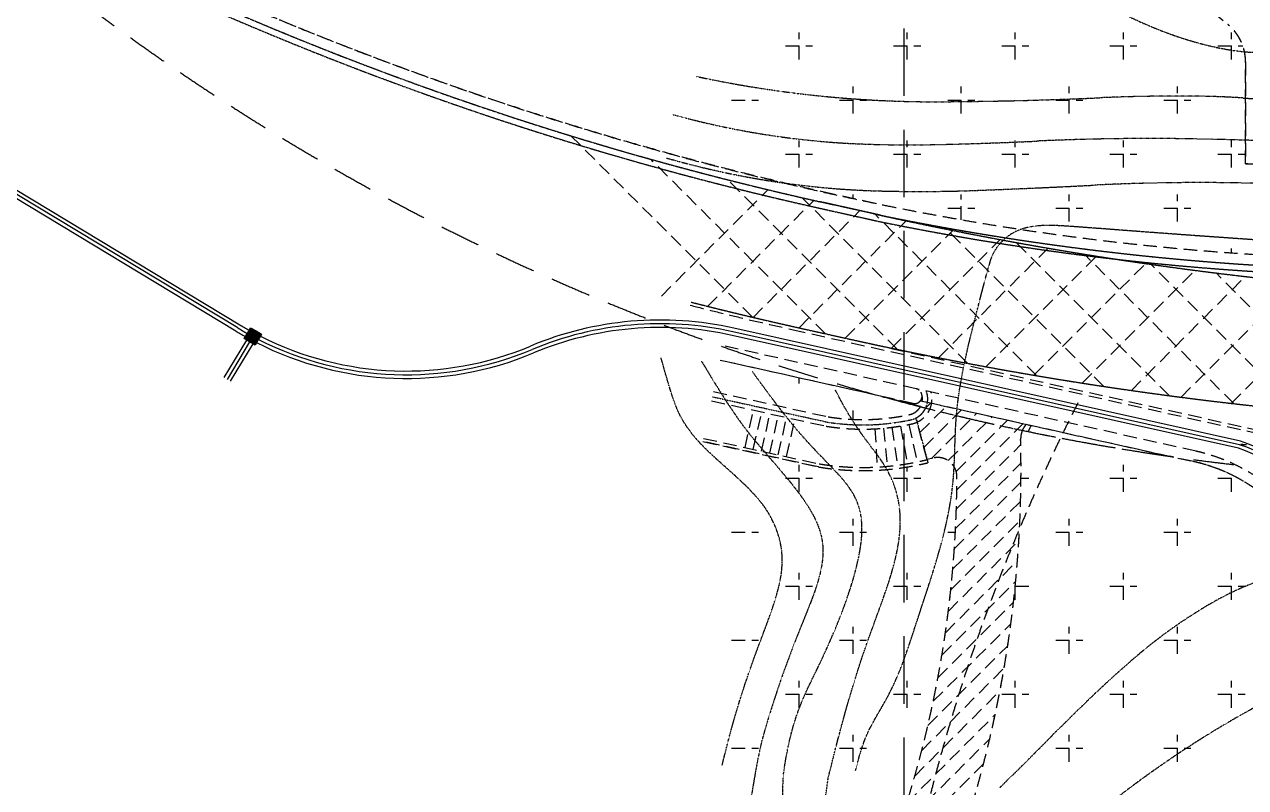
# Model space of a CAD drawing. Header units: millimetres. Extents: x 832728086 to 834530684, y 817551485 to 818349469.
# Drawn here: x 834178975 to 834236357, y 817878154 to 817914034 of the extents above; entities that cross this region are included whole.
import ezdxf

# ---------------------------------------------------------------- set-up
doc = ezdxf.new("R2010")
doc.units = ezdxf.units.MM
doc.header["$LTSCALE"] = 100
doc.linetypes.add('Hidden', pattern=[9.525, 6.35, -3.175])
doc.layers.add('+C-160', color=160, linetype='Hidden')
doc.layers.add('000-Tactile-l', color=8, linetype='Continuous')
doc.layers.add('000-helpline', color=30, linetype='Continuous', lineweight=30, plot=False)

# ---------------------------------------------------------------- blocks, each defined once
blk = doc.blocks.new('tactile')
at = {"layer": '000-helpline', "ltscale": 0.015}
for points in [[(834189.508, 817899.568), (834189.765, 817899.413), (834189.61, 817899.156), (834189.353, 817899.311)], [(834189.663, 817899.825), (834189.92, 817899.67), (834189.765, 817899.413), (834189.508, 817899.568)], [(834189.92, 817899.67), (834190.177, 817899.515), (834190.022, 817899.258), (834189.765, 817899.413)], [(834189.765, 817899.413), (834190.022, 817899.258), (834189.867, 817899.001), (834189.61, 817899.156)]]:
    blk.add_lwpolyline(points, close=True, dxfattribs=at)
at = {"layer": '000-Tactile-l', "ltscale": 5e-05}
for p, q in [((834189.056, 817899.816), (834169.359, 817911.699)), ((834169.449, 817911.849), (834189.147, 817899.966)), ((834188.966, 817899.666), (834169.269, 817911.549)), ((834236.13, 817894.324), (834212.326, 817899.635)), ((834236.177, 817894.493), (834212.364, 817899.806)), ((834189.461, 817899.246), (834188.403, 817897.486)), ((834189.611, 817899.156), (834188.553, 817897.396)), ((834189.761, 817899.066), (834188.703, 817897.306)), ((834236.082, 817894.155), (834212.288, 817899.464))]:
    blk.add_line(p, q, dxfattribs=at)
at = {"layer": '000-Tactile-l', "ltscale": 0.015}
for centre, radius in [((834189.516, 817899.534), 0.0175), ((834189.516, 817899.534), 0.0125), ((834189.542, 817899.577), 0.0175), ((834189.542, 817899.577), 0.0125), ((834189.568, 817899.619), 0.0175), ((834189.568, 817899.619), 0.0125), ((834189.585, 817899.551), 0.0175), ((834189.585, 817899.551), 0.0125), ((834189.594, 817899.662), 0.0175), ((834189.594, 817899.662), 0.0125), ((834189.611, 817899.594), 0.0175), ((834189.611, 817899.594), 0.0125), ((834189.62, 817899.705), 0.0175), ((834189.62, 817899.705), 0.0125), ((834189.628, 817899.525), 0.0175), ((834189.628, 817899.525), 0.0125), ((834189.637, 817899.636), 0.0175), ((834189.637, 817899.636), 0.0125), ((834189.646, 817899.748), 0.0175), ((834189.646, 817899.748), 0.0125), ((834189.654, 817899.568), 0.0175), ((834189.654, 817899.568), 0.0125), ((834189.663, 817899.679), 0.0175), ((834189.663, 817899.679), 0.0125), ((834189.671, 817899.791), 0.0175), ((834189.671, 817899.791), 0.0125), ((834189.68, 817899.611), 0.0175), ((834189.68, 817899.611), 0.0125), ((834189.688, 817899.722), 0.0175), ((834189.688, 817899.722), 0.0125), ((834189.697, 817899.542), 0.0175), ((834189.697, 817899.542), 0.0125), ((834189.705, 817899.653), 0.0175), ((834189.705, 817899.653), 0.0125), ((834189.714, 817899.765), 0.0175), ((834189.714, 817899.765), 0.0125), ((834189.722, 817899.585), 0.0175), ((834189.722, 817899.585), 0.0125), ((834189.731, 817899.696), 0.0175), ((834189.731, 817899.696), 0.0125), ((834189.739, 817899.516), 0.0175), ((834189.748, 817899.628), 0.0175), ((834189.748, 817899.628), 0.0125), ((834189.757, 817899.739), 0.0175), ((834189.757, 817899.739), 0.0125), ((834189.765, 817899.559), 0.0175), ((834189.765, 817899.559), 0.0125), ((834189.774, 817899.67), 0.0175), ((834189.774, 817899.67), 0.0125), ((834189.791, 817899.602), 0.0175), ((834189.791, 817899.602), 0.0125), ((834189.8, 817899.713), 0.0175), ((834189.8, 817899.713), 0.0125), ((834189.808, 817899.533), 0.0175), ((834189.808, 817899.533), 0.0125), ((834189.817, 817899.645), 0.0175), ((834189.817, 817899.645), 0.0125), ((834189.834, 817899.576), 0.0175), ((834189.834, 817899.576), 0.0125), ((834189.843, 817899.687), 0.0175), ((834189.843, 817899.687), 0.0125), ((834189.86, 817899.619), 0.0175), ((834189.86, 817899.619), 0.0125), ((834189.877, 817899.55), 0.0175), ((834189.877, 817899.55), 0.0125), ((834189.886, 817899.661), 0.0175), ((834189.886, 817899.661), 0.0125), ((834189.903, 817899.593), 0.0175), ((834189.903, 817899.593), 0.0125), ((834189.919, 817899.524), 0.0175), ((834189.919, 817899.524), 0.0125), ((834189.928, 817899.636), 0.0175), ((834189.928, 817899.636), 0.0125), ((834189.945, 817899.567), 0.0175), ((834189.945, 817899.567), 0.0125), ((834189.971, 817899.61), 0.0175), ((834189.971, 817899.61), 0.0125), ((834189.988, 817899.541), 0.0175), ((834189.988, 817899.541), 0.0125), ((834190.014, 817899.584), 0.0175), ((834190.014, 817899.584), 0.0125), ((834190.031, 817899.515), 0.0175), ((834190.057, 817899.558), 0.0175), ((834190.057, 817899.558), 0.0125), ((834190.1, 817899.532), 0.0175), ((834190.1, 817899.532), 0.0125), ((834189.387, 817899.32), 0.0175), ((834189.387, 817899.32), 0.0125), ((834189.413, 817899.363), 0.0175), ((834189.413, 817899.363), 0.0125), ((834189.43, 817899.294), 0.0175), ((834189.43, 817899.294), 0.0125), ((834189.439, 817899.405), 0.0175), ((834189.439, 817899.405), 0.0125), ((834189.456, 817899.337), 0.0175), ((834189.456, 817899.337), 0.0125), ((834189.465, 817899.448), 0.0175), ((834189.465, 817899.448), 0.0125), ((834189.473, 817899.268), 0.0175), ((834189.473, 817899.268), 0.0125), ((834189.482, 817899.379), 0.0175), ((834189.482, 817899.379), 0.0125), ((834189.491, 817899.491), 0.0175), ((834189.491, 817899.491), 0.0125), ((834189.499, 817899.311), 0.0175), ((834189.499, 817899.311), 0.0125), ((834189.508, 817899.422), 0.0175), ((834189.508, 817899.422), 0.0125), ((834189.516, 817899.242), 0.0175), ((834189.516, 817899.242), 0.0125), ((834189.525, 817899.354), 0.0175), ((834189.525, 817899.354), 0.0125), ((834189.533, 817899.465), 0.0175), ((834189.533, 817899.465), 0.0125), ((834189.542, 817899.285), 0.0175), ((834189.542, 817899.285), 0.0125), ((834189.55, 817899.396), 0.0175), ((834189.55, 817899.396), 0.0125), ((834189.559, 817899.216), 0.0175), ((834189.559, 817899.508), 0.0175), ((834189.559, 817899.216), 0.0125), ((834189.559, 817899.508), 0.0125), ((834189.567, 817899.328), 0.0175), ((834189.567, 817899.328), 0.0125), ((834189.576, 817899.439), 0.0175), ((834189.576, 817899.439), 0.0125), ((834189.584, 817899.259), 0.0175), ((834189.584, 817899.259), 0.0125), ((834189.593, 817899.371), 0.0175), ((834189.593, 817899.371), 0.0125), ((834189.601, 817899.191), 0.0175), ((834189.602, 817899.482), 0.0175), ((834189.601, 817899.191), 0.0125), ((834189.602, 817899.482), 0.0125), ((834189.61, 817899.302), 0.0175), ((834189.61, 817899.302), 0.0125), ((834189.619, 817899.413), 0.0175), ((834189.619, 817899.413), 0.0125), ((834189.627, 817899.233), 0.0175), ((834189.627, 817899.233), 0.0125), ((834189.636, 817899.345), 0.0175), ((834189.636, 817899.345), 0.0125), ((834189.645, 817899.456), 0.0175), ((834189.644, 817899.165), 0.0175), ((834189.645, 817899.456), 0.0125), ((834189.644, 817899.165), 0.0125), ((834189.653, 817899.276), 0.0175), ((834189.653, 817899.276), 0.0125), ((834189.662, 817899.388), 0.0175), ((834189.662, 817899.388), 0.0125), ((834189.671, 817899.499), 0.0175), ((834189.67, 817899.208), 0.0175), ((834189.671, 817899.499), 0.0125), ((834189.67, 817899.208), 0.0125), ((834189.679, 817899.319), 0.0175), ((834189.679, 817899.319), 0.0125), ((834189.688, 817899.43), 0.0175), ((834189.687, 817899.139), 0.0175), ((834189.688, 817899.43), 0.0125), ((834189.687, 817899.139), 0.0125), ((834189.696, 817899.25), 0.0175), ((834189.696, 817899.25), 0.0125), ((834189.705, 817899.362), 0.0175), ((834189.705, 817899.362), 0.0125), ((834189.713, 817899.182), 0.0175), ((834189.714, 817899.473), 0.0175), ((834189.713, 817899.182), 0.0125), ((834189.714, 817899.473), 0.0125), ((834189.722, 817899.293), 0.0175), ((834189.722, 817899.293), 0.0125), ((834189.73, 817899.113), 0.0175), ((834189.731, 817899.405), 0.0175), ((834189.73, 817899.113), 0.0125), ((834189.731, 817899.405), 0.0125), ((834189.739, 817899.225), 0.0175), ((834189.739, 817899.225), 0.0125), ((834189.739, 817899.516), 0.0125), ((834189.748, 817899.336), 0.0175), ((834189.748, 817899.336), 0.0125), ((834189.756, 817899.156), 0.0175), ((834189.756, 817899.447), 0.0175), ((834189.756, 817899.156), 0.0125), ((834189.756, 817899.447), 0.0125), ((834189.765, 817899.267), 0.0175), ((834189.765, 817899.267), 0.0125), ((834189.773, 817899.087), 0.0175), ((834189.773, 817899.379), 0.0175), ((834189.773, 817899.087), 0.0125), ((834189.773, 817899.379), 0.0125), ((834189.782, 817899.199), 0.0175), ((834189.782, 817899.49), 0.0175), ((834189.782, 817899.199), 0.0125), ((834189.782, 817899.49), 0.0125), ((834189.79, 817899.31), 0.0175), ((834189.79, 817899.31), 0.0125), ((834189.798, 817899.13), 0.0175), ((834189.799, 817899.422), 0.0175), ((834189.798, 817899.13), 0.0125), ((834189.799, 817899.422), 0.0125), ((834189.807, 817899.242), 0.0175), ((834189.807, 817899.242), 0.0125), ((834189.815, 817899.061), 0.0175), ((834189.816, 817899.353), 0.0175), ((834189.815, 817899.061), 0.0125), ((834189.816, 817899.353), 0.0125), ((834189.824, 817899.173), 0.0175), ((834189.825, 817899.464), 0.0175), ((834189.824, 817899.173), 0.0125), ((834189.825, 817899.464), 0.0125), ((834189.833, 817899.284), 0.0175), ((834189.833, 817899.284), 0.0125), ((834189.841, 817899.104), 0.0175), ((834189.842, 817899.396), 0.0175), ((834189.841, 817899.104), 0.0125), ((834189.842, 817899.396), 0.0125), ((834189.851, 817899.507), 0.0175), ((834189.85, 817899.216), 0.0175), ((834189.851, 817899.507), 0.0125), ((834189.85, 817899.216), 0.0125), ((834189.859, 817899.327), 0.0175), ((834189.858, 817899.036), 0.0175), ((834189.859, 817899.327), 0.0125), ((834189.858, 817899.036), 0.0125), ((834189.868, 817899.439), 0.0175), ((834189.867, 817899.147), 0.0175), ((834189.868, 817899.439), 0.0125), ((834189.867, 817899.147), 0.0125), ((834189.876, 817899.258), 0.0175), ((834189.876, 817899.258), 0.0125), ((834189.885, 817899.37), 0.0175), ((834189.884, 817899.078), 0.0175), ((834189.885, 817899.37), 0.0125), ((834189.884, 817899.078), 0.0125), ((834189.893, 817899.19), 0.0175), ((834189.894, 817899.481), 0.0175), ((834189.893, 817899.19), 0.0125), ((834189.894, 817899.481), 0.0125), ((834189.902, 817899.301), 0.0175), ((834189.902, 817899.301), 0.0125), ((834189.91, 817899.121), 0.0175), ((834189.911, 817899.413), 0.0175), ((834189.91, 817899.121), 0.0125), ((834189.911, 817899.413), 0.0125), ((834189.919, 817899.233), 0.0175), ((834189.919, 817899.233), 0.0125), ((834189.928, 817899.344), 0.0175), ((834189.928, 817899.344), 0.0125), ((834189.936, 817899.164), 0.0175), ((834189.936, 817899.456), 0.0175), ((834189.936, 817899.164), 0.0125), ((834189.936, 817899.456), 0.0125), ((834189.945, 817899.275), 0.0175), ((834189.945, 817899.275), 0.0125), ((834189.953, 817899.387), 0.0175), ((834189.953, 817899.387), 0.0125), ((834189.962, 817899.207), 0.0175), ((834189.962, 817899.498), 0.0175), ((834189.962, 817899.207), 0.0125), ((834189.962, 817899.498), 0.0125), ((834189.97, 817899.318), 0.0175), ((834189.97, 817899.318), 0.0125), ((834189.979, 817899.43), 0.0175), ((834189.979, 817899.43), 0.0125), ((834189.987, 817899.25), 0.0175), ((834189.987, 817899.25), 0.0125), ((834189.996, 817899.361), 0.0175), ((834189.996, 817899.361), 0.0125), ((834190.005, 817899.473), 0.0175), ((834190.005, 817899.473), 0.0125), ((834190.013, 817899.292), 0.0175), ((834190.013, 817899.292), 0.0125), ((834190.022, 817899.404), 0.0175), ((834190.022, 817899.404), 0.0125), ((834190.031, 817899.515), 0.0125), ((834190.039, 817899.335), 0.0175), ((834190.039, 817899.335), 0.0125), ((834190.048, 817899.447), 0.0175), ((834190.048, 817899.447), 0.0125), ((834190.065, 817899.378), 0.0175), ((834190.065, 817899.378), 0.0125), ((834190.074, 817899.49), 0.0175), ((834190.074, 817899.49), 0.0125), ((834190.091, 817899.421), 0.0175), ((834190.091, 817899.421), 0.0125), ((834190.117, 817899.464), 0.0175), ((834190.117, 817899.464), 0.0125), ((834190.142, 817899.507), 0.0175), ((834190.142, 817899.507), 0.0125)]:
    blk.add_circle(centre, radius, dxfattribs=at)
at = {"layer": '000-Tactile-l', "ltscale": 5e-05}
for centre, radius, start, end in [((834208.92, 817884.367), 15.819, 77.42224, 112.69176), ((834196.973, 817912.938), 15.5, 238.89762, 240.80608), ((834196.973, 817912.938), 15.325, 238.89762, 240.82536), ((834196.973, 817912.938), 15.15, 238.89762, 240.8467), ((834208.92, 817884.367), 15.644, 77.42224, 112.69176), ((834208.92, 817884.367), 15.469, 77.42224, 112.69176), ((834196.973, 817912.938), 15.5, 243.02704, 292.69176), ((834196.973, 817912.938), 15.325, 243.07175, 292.69176), ((834196.973, 817912.938), 15.15, 243.11911, 292.69176), ((834233.12, 817885.402), 9.591, 2.46993, 71.41668), ((834233.12, 817885.402), 9.241, 2.55925, 71.3039), ((834233.12, 817885.402), 9.416, 2.51396, 71.36108)]:
    blk.add_arc(centre, radius, start, end, dxfattribs=at)
blk = doc.blocks.new('A$C062A3D83')
at = {"layer": '+C-160', "ltscale": 5}
blk.add_line((-103017, -132688), (-103017, 83072), dxfattribs=at)
at = {"layer": '+C-160'}
for p, q in [((-98731, -82063), (-87806, -91230)), ((-107958, -92875), (-107958, -91605)), ((-102878, -92875), (-102878, -91605)), ((-97798, -92875), (-97798, -91605)), ((-92718, -92875), (-92718, -91605)), ((-87638, -92875), (-87638, -91605)), ((-108593, -92240), (-107323, -92240)), ((-103513, -92240), (-102243, -92240)), ((-98433, -92240), (-97163, -92240)), ((-93353, -92240), (-92083, -92240)), ((-88273, -92240), (-87103, -92240)), ((-86976, -92989), (-86976, -97785)), ((-86976, -97785), (-86976, -92989)), ((-86976, -92989), (-86976, -97785)), ((-105418, -95415), (-105418, -94145)), ((-100338, -95415), (-100338, -94145)), ((-95258, -95415), (-95258, -94145)), ((-90178, -95415), (-90178, -94145)), ((-111133, -94780), (-109863, -94780)), ((-106053, -94780), (-104783, -94780)), ((-100973, -94780), (-99703, -94780)), ((-95893, -94780), (-94623, -94780)), ((-90813, -94780), (-89543, -94780)), ((-110152, -104990), (-118675, -96466)), ((-107958, -97955), (-107958, -96685)), ((-102878, -97955), (-102878, -96685)), ((-97798, -97955), (-97798, -96685)), ((-92718, -97955), (-92718, -96685)), ((-87638, -97955), (-87638, -96685)), ((-108593, -97320), (-107323, -97320)), ((-103513, -97320), (-102243, -97320)), ((-98433, -97320), (-97163, -97320)), ((-93353, -97320), (-92083, -97320)), ((-88273, -97320), (-87003, -97320)), ((-106723, -105766), (-114924, -97566)), ((-86976, -97785), (-68886, -97785)), ((-69726, -97785), (-86976, -97785)), ((-86976, -97785), (-69726, -97785)), ((-103333, -106505), (-111309, -98530)), ((-114427, -104003), (-109419, -98996)), ((-106845, -99080), (-104010, -99712)), ((-105418, -99416), (-105418, -99225)), ((-100338, -100407), (-100338, -99225)), ((-95258, -100495), (-95258, -99225)), ((-90178, -100495), (-90178, -99225)), ((-112251, -104480), (-107269, -99497)), ((-100025, -107162), (-107813, -99373)), ((-106954, -99568), (-104115, -100201)), ((-110118, -104998), (-105101, -99981)), ((-96796, -107739), (-104397, -100138)), ((-100973, -99860), (-99703, -99860)), ((-95893, -99860), (-94623, -99860)), ((-90813, -99860), (-89543, -99860)), ((-107959, -105491), (-102927, -100459)), ((-105791, -105975), (-100730, -100913)), ((-93639, -108244), (-101031, -100853)), ((-103612, -106447), (-98507, -101342)), ((-90550, -108682), (-97751, -101481)), ((-101408, -106895), (-96258, -101744)), ((-99180, -107319), (-93982, -102120)), ((-87524, -109056), (-94551, -102029)), ((-87638, -101967), (-87638, -101765)), ((-96927, -107717), (-91679, -102469)), ((-84526, -109402), (-91423, -102505)), ((-94648, -108089), (-89347, -102788)), ((-92342, -108435), (-86985, -103079)), ((-71960, -119317), (-88364, -102913)), ((-90008, -108753), (-84594, -103339)), ((-87646, -109042), (-82170, -103567)), ((-108293, -105570), (-85687, -110614)), ((-108260, -105424), (-85654, -110468)), ((-102450, -108359), (-111509, -106338)), ((-104076, -108714), (-111662, -107021)), ((-102603, -109043), (-111662, -107021)), ((-107958, -108115), (-107958, -107848)), ((-89301, -111293), (-102450, -108359)), ((-112070, -108928), (-106677, -110117)), ((-111977, -108488), (-106593, -109675)), ((-111977, -108488), (-106593, -109675)), ((-104076, -108714), (-102603, -109043)), ((-102256, -109196), (-104076, -108714)), ((-102250, -108916), (-97055, -110075)), ((-102250, -108916), (-89410, -111781)), ((-102009, -109263), (-101769, -109024)), ((-101923, -108989), (-97283, -110024)), ((-110498, -111118), (-110106, -109361)), ((-110107, -111204), (-109715, -109447)), ((-109716, -111290), (-109324, -109533)), ((-105418, -109793), (-105418, -109385)), ((-102280, -110418), (-101046, -109185)), ((-102093, -111115), (-100324, -109346)), ((-101727, -111633), (-99601, -109507)), ((-109326, -111376), (-108934, -109619)), ((-108935, -111462), (-108543, -109706)), ((-108544, -111548), (-108152, -109792)), ((-103594, -110167), (-103340, -111949)), ((-103195, -110109), (-102871, -111880)), ((-102799, -110036), (-102404, -111790)), ((-101940, -111688), (-102465, -109728)), ((-100945, -111735), (-98878, -109669)), ((-100572, -112246), (-98156, -109830)), ((-100544, -113102), (-97433, -109991)), ((-97283, -110024), (-90531, -111531)), ((-112445, -110689), (-107015, -111886)), ((-104395, -110239), (-104285, -112035)), ((-103994, -110210), (-103812, -112001)), ((-107044, -112033), (-112476, -110835)), ((-112476, -110835), (-107044, -112033)), ((-100566, -114007), (-97540, -110982)), ((-101672, -111619), (-101940, -111688)), ((-101672, -111619), (-101940, -111688)), ((-101940, -111688), (-101901, -111833)), ((-101940, -111688), (-101901, -111833)), ((-100604, -114929), (-97529, -111855)), ((-89410, -111781), (-90531, -111531)), ((-107958, -113195), (-107958, -111925)), ((-102878, -113195), (-102878, -112033)), ((-92718, -113195), (-92718, -111925)), ((-87638, -113195), (-87638, -112402)), ((-108593, -112560), (-107323, -112560)), ((-103513, -112560), (-102243, -112560)), ((-100659, -115869), (-97531, -112741)), ((-97530, -112560), (-97163, -112560)), ((-93353, -112560), (-92083, -112560)), ((-88273, -112560), (-87332, -112560)), ((-100734, -116827), (-97548, -113642)), ((-105418, -115735), (-105418, -114465)), ((-100828, -117805), (-97581, -114558)), ((-95258, -115735), (-95258, -114465)), ((-90178, -115735), (-90178, -114465)), ((-111133, -115100), (-109863, -115100)), ((-106053, -115100), (-104783, -115100)), ((-100973, -115100), (-100613, -115100)), ((-95893, -115100), (-94623, -115100)), ((-90813, -115100), (-89543, -115100)), ((-100943, -118804), (-97630, -115491)), ((-101081, -119826), (-97695, -116440)), ((-107958, -118275), (-107958, -117005)), ((-102878, -118275), (-102878, -117005)), ((-92718, -118275), (-92718, -117005)), ((-87638, -118275), (-87638, -117005)), ((-101244, -120873), (-97779, -117408)), ((-97798, -118275), (-97798, -117604)), ((-108593, -117640), (-107323, -117640)), ((-103513, -117640), (-102243, -117640)), ((-97802, -117640), (-97163, -117640)), ((-93353, -117640), (-92083, -117640)), ((-88273, -117640), (-87003, -117640)), ((-101434, -121947), (-97883, -118395)), ((-105418, -120815), (-105418, -119545)), ((-101653, -123050), (-98007, -119403)), ((-95258, -120815), (-95258, -119545)), ((-90178, -120815), (-90178, -119545)), ((-111133, -120180), (-109863, -120180)), ((-106053, -120180), (-104783, -120180)), ((-101905, -124185), (-98153, -120434)), ((-95893, -120180), (-94623, -120180)), ((-90813, -120180), (-89543, -120180)), ((-102192, -125357), (-98323, -121488)), ((-107958, -123355), (-107958, -122085)), ((-102878, -123355), (-102878, -122085)), ((-97798, -123355), (-97798, -122085)), ((-92718, -123355), (-92718, -122085)), ((-87638, -123355), (-87638, -122085)), ((-108593, -122720), (-107323, -122720)), ((-103513, -122720), (-102243, -122720)), ((-102521, -126569), (-98519, -122568)), ((-98433, -122720), (-97163, -122720)), ((-93353, -122720), (-92083, -122720)), ((-88273, -122720), (-87003, -122720)), ((-102894, -127827), (-98744, -123676)), ((-105418, -125895), (-105418, -124625)), ((-103321, -129137), (-99000, -124816)), ((-95258, -125895), (-95258, -124625)), ((-90178, -125895), (-90178, -124625)), ((-111133, -125260), (-109863, -125260)), ((-106053, -125260), (-104783, -125260)), ((-95893, -125260), (-94623, -125260)), ((-90813, -125260), (-89543, -125260)), ((-103763, -130463), (-99290, -125989))]:
    blk.add_line(p, q, dxfattribs=at)
at = {"layer": '+C-160', "ltscale": 0.01}
for p, q in [((-104115, -100201), (-106954, -99568)), ((-104439, -100129), (-106954, -99568)), ((-107019, -99860), (-104175, -100495)), ((-108260, -105424), (-105746, -105985))]:
    blk.add_line(p, q, dxfattribs=at)
at = {"layer": '+C-160', "ltscale": 0.0001}
blk.add_line((-112029, -108732), (-106640, -109920), dxfattribs=at)
at = {"layer": '+C-160', "ltscale": 1e-05}
blk.add_line((-102465, -109728), (-101940, -111688), dxfattribs=at)
at = {"layer": '+C-160', "ltscale": 3}
blk.add_arc((-74852, -2178), 110472, 212.03385, 267.99283, dxfattribs=at)
at = {"layer": '+C-160'}
for centre, radius, start, end in [((-73200, 51713), 154500, 239.00005, 257.42225), ((-73200, 51713), 155000, 239.00005, 257.42225), ((-78477, 25126), 127422, 258.44057, 270.81328), ((-78477, 25126), 127922, 258.43858, 270.81328), ((-73200, 51713), 161150, 255.67567, 257.42225), ((-73200, 51713), 161000, 255.67567, 257.42225), ((-102915, -108830), 755, 282.42543, 24.29052), ((-102915, -108830), 1205, 282.38876, 15.13818), ((-16059, -149199), 88449, 152.98355, 167.86692), ((-102915, -108830), 1005, 296.64545, 350.86159), ((-104960, -99397), 10407, 260.97304, 282.24794), ((-104960, -99397), 10857, 260.90172, 282.25123), ((-96515, -110713), 1031, 138.13426, 181.40258), ((-152815, -112146), 55287, 340.41066, 1.45904), ((-91152, -119589), 8500, 351.14513, 77.42224), ((-87719, -119060), 8100, 356.86511, 86.30713), ((-104960, -99397), 12807, 260.63741, 283.82057), ((-104960, -99397), 12657, 260.65555, 283.80679), ((-101439, -112488), 900, 359.80641, 105.05726), ((-91152, -119589), 8000, 351.14513, 77.42224), ((-152782, -112315), 52243, 340.87083, 359.80641)]:
    blk.add_arc(centre, radius, start, end, dxfattribs=at)
at = {"layer": '+C-160', "ltscale": 0.01}
for centre, radius, start, end in [((-73200, 51713), 155300, 239.00005, 257.42224), ((-73200, 51713), 155000, 239.00005, 257.42224), ((-73200, 51713), 155000, 239.00005, 257.42224), ((-67419, 65792), 170000, 257.42224, 266.28516), ((-78477, 25126), 127922, 258.43858, 267.75443), ((-78477, 25126), 128222, 258.43858, 267.77331), ((-73200, 51713), 161000, 255.67567, 257.42224), ((-67419, 65792), 176000, 257.42224, 264.21192)]:
    blk.add_arc(centre, radius, start, end, dxfattribs=at)
at = {"layer": '+C-160', "ltscale": 5e-05}
for centre, radius, start, end in [((-101540, -41297), 53566, 257.89432, 271.08149), ((-102197, 93651), 188512, 270.50699, 272.5447), ((-90039, -185530), 90934, 89.57492, 92.38767), ((-89941, -139739), 45144, 86.40543, 89.26756), ((-85034, -65878), 28881, 265.87639, 269.23847), ((-103431, -57577), 39303, 254.54807, 267.08075), ((-102776, -38006), 58882, 267.41397, 271.01304), ((-105981, 102709), 199634, 271.21867, 272.63838), ((-91498, -212225), 115634, 88.9778, 92.624), ((-93739, -322702), 226133, 87.6451, 88.90945), ((-103093, -58972), 40098, 253.94971, 268.32328), ((-89148, -200731), 102068, 87.94621, 92.78399), ((-102289, -26995), 72085, 268.42833, 271.88579), ((-114745, 302495), 401809, 272.1149, 272.94451), ((-81473, -130773), 14238, 100.01059, 120.81218), ((-76440, -139315), 24152, 120.68819, 131.44537), ((-60738, -157771), 48381, 130.91605, 133.66384), ((-13572, -206820), 116429, 133.78953, 135.31756), ((-70437, -153512), 34202, 115.28128, 119.82818), ((-62478, -167055), 49910, 120.02164, 133.807), ((-237247, 14486), 198225, 314.41408, 315.29749)]:
    blk.add_arc(centre, radius, start, end, dxfattribs=at)
at = {"layer": '+C-160', "ltscale": 0.0001}
for centre, radius, start, end in [((-102915, -108830), 1005, 282.40189, 21.31739), ((-104960, -99397), 10657, 260.93286, 282.24989)]:
    blk.add_arc(centre, radius, start, end, dxfattribs=at)
at = {"layer": '+C-160'}
for centre, major_axis, start_param, end_param in [((-72777, 52589), (-148545, 45884), 1.349548, 1.668117), ((-89276, -92999), (-1351, 1861), 4.088934, 4.964896), ((-89254, -92989), (-1267, 1893), 4.122552, 5.007666), ((-89254, -92989), (388, 2245), -1.399627, -0.517345), ((-78477, 25126), (13252, 126731), 3.044028, 3.259972), ((-102526, -108701), (-188, 295), 2.356194, 5.497787), ((-74852, -2178), (25758, 107427), 3.109202, 3.173275), ((-102526, -108701), (132, 324), 3.307643, 4.435528), ((-104960, -99397), (2976, 9972), 3.274103, 3.64542), ((-102915, -108830), (-513, 553), 2.61025, 3.456547), ((-96515, -110713), (-923, 459), -0.269371, 0.060383), ((-16059, -149199), (-80996, 39121), -0.000028, 0.00356), ((-152815, -112146), (3628, 55168), 4.436162, 4.803525), ((-96515, -110713), (-1030, 47), -0.355528, 0.069893), ((-74852, -2178), (-109755, 12559), 1.478577, 1.542317), ((-74852, -2178), (-109755, 12559), 1.478577, 1.542317), ((-104960, -99397), (-404, 12800), 2.946647, 3.35127), ((-101439, -112488), (849, 298), -0.341343, 1.495631), ((-91152, -119589), (-4424, 6665), 4.004938, 5.477681), ((-152782, -112315), (-51616, 8074), 2.962898, 3.293386)]:
    blk.add_ellipse(centre, major_axis=major_axis, ratio=1, start_param=start_param, end_param=end_param, dxfattribs=at)
at = {"layer": '+C-160', "ltscale": 5e-05}
for points in [[(-296848, -26983), (-291366, -32081), (-295855, -38319), (-303781, -47656), (-318196, -73269), (-309360, -93474), (-283638, -103343), (-243086, -110445), (-227444, -123714), (-223395, -134705), (-216760, -144404), (-209774, -151196), (-202066, -157173), (-186237, -166002), (-170522, -170541), (-165682, -170396), (-156246, -168405), (-151883, -167137), (-148806, -164614), (-145035, -161002), (-143718, -159179), (-140359, -155166), (-137073, -151867), (-129325, -146113), (-122013, -142382), (-115421, -140274), (-110402, -138359), (-105272, -133214), (-103824, -129495), (-103593, -128494)], [(-92113, -87743), (-93871, -88077), (-95006, -88475), (-95265, -88788), (-95107, -89329), (-93741, -90255), (-91836, -91144), (-88993, -92151), (-86337, -92543), (-82420, -91913)], [(-71285, -97191), (-72105, -98567), (-75422, -101226), (-77882, -101614), (-86100, -101385), (-91153, -101026), (-95205, -100724), (-97980, -101076, 0), (-98952, -102261, 0), (-99040, -102574)], [(-105305, -126316), (-104799, -124693), (-103782, -122813, 0), (-102394, -119215, 0), (-100718, -112695, 0), (-100566, -109666, 0), (-99782, -105432, 0), (-99040, -102574)], [(-146034, -155612), (-144946, -153794), (-142611, -151269), (-135489, -145093), (-126808, -139742), (-119664, -137058), (-115374, -135834), (-112412, -134510), (-110118, -132631), (-109059, -130338), (-108707, -126634)], [(-144244, -156037), (-143856, -154926), (-139181, -149953), (-132078, -144602), (-124785, -140535), (-119019, -138373), (-113850, -136948), (-111144, -135457), (-108362, -132807), (-107162, -129913), (-106586, -126647)]]:
    blk.add_spline(points, degree=3, dxfattribs=at)
for points, knots in [([(-111571, -126069), (-110610, -121973), (-109148, -119090), (-108563, -116103), (-109418, -113801), (-111100, -112325), (-113453, -110205), (-113982, -108539), (-114443, -106898, 7681)], [0, 0, 0, 0, 7.60558, 11.119212, 13.951805, 17.859933, 20.346255, 21.539229, 21.539229, 21.539229, 21.539229]), ([(-112544, -107056, 7190), (-111000, -109649), (-109485, -111453), (-108022, -113085), (-106286, -115670), (-107737, -119170), (-109043, -122491), (-109908, -125581), (-110296, -128152)], [1.044891, 1.044891, 1.044891, 1.044891, 2.920137, 5.752616, 9.789323, 14.828697, 20.209094, 21.795618, 21.795618, 21.795618, 21.795618]), ([(-108707, -126634), (-108382, -124042), (-106586, -120658), (-105008, -116613), (-104830, -113470), (-107003, -111555), (-108678, -109589), (-110144, -107556, 6688)], [0, 0, 0, 0, 3.086465, 8.736264, 13.401529, 17.108958, 19.856401, 19.856401, 19.856401, 19.856401]), ([(-106586, -126647), (-105740, -123182), (-104562, -119597), (-102989, -115678), (-103245, -112329), (-105327, -110274), (-106240, -108426, 6160)], [0, 0, 0, 0, 5.16091, 10.154327, 15.088233, 18.276995, 18.276995, 18.276995, 18.276995])]:
    blk.add_open_spline(points, degree=3, knots=knots, dxfattribs=at)

msp = doc.modelspace()

# ---------------------------------------------------------------- block references
at = {"layer": '+C-160', "ltscale": 5}
msp.add_blockref('A$C062A3D83', (834323333.3128, 818005260.0327), dxfattribs=at)
at = {"layer": '000-Tactile-l', "xscale": 1000, "yscale": 1000, "zscale": 1000}
msp.add_blockref('tactile', (-56.4905, -49.2817, -0.0703), dxfattribs=at)

doc.saveas('drawing.dxf')
